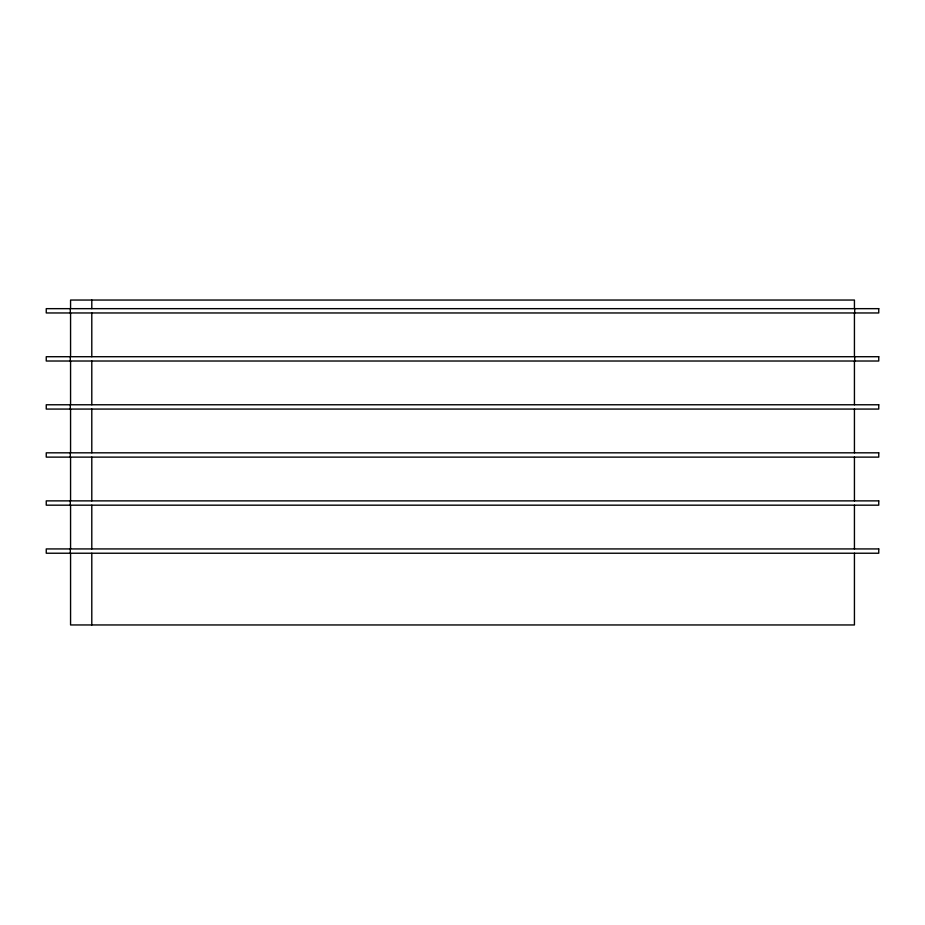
<?xml version="1.0" encoding="UTF-8"?>
<svg xmlns="http://www.w3.org/2000/svg" width="925" height="925" viewBox="0 0 925 925"><rect width="100%" height="100%" fill="white"/><g stroke="black" fill="none" stroke-linecap="round" stroke-linejoin="round"><path stroke-width="1.39" d="M854.7 308.661L854.7 312.962M854.7 356.715L854.7 361.016M854.434 308.661L854.434 300.047L70.566 300.047L70.566 308.661M854.434 312.962L854.434 356.715M854.434 361.016L854.434 404.768M854.434 409.07L854.434 452.822M854.434 457.123L854.434 500.876M854.434 505.177L854.434 548.93M854.434 553.231L854.434 624.953L70.566 624.953L70.566 553.231M91.795 300.047L91.795 308.661M91.795 312.962L91.795 356.715M91.795 361.016L91.795 404.768M91.795 409.07L91.795 452.822M91.795 457.123L91.795 500.876M91.795 505.177L91.795 548.93M91.795 553.231L91.795 624.953M70.566 312.962L70.566 356.715M70.566 361.016L70.566 404.768M70.566 409.07L70.566 452.822M70.566 457.123L70.566 500.876M70.566 505.177L70.566 548.93M70.3 308.661L70.3 312.962M70.3 356.715L70.3 361.016M70.3 404.768L70.3 409.07M70.3 452.822L70.3 457.123M70.3 500.876L70.3 505.177M70.3 548.93L70.3 553.231M878.75 308.661L46.25 308.661L46.25 312.962L878.75 312.962L878.75 308.661M878.75 356.715L46.25 356.715L46.25 361.016L878.75 361.016L878.75 356.715M878.75 404.768L46.25 404.768L46.25 409.07L878.75 409.07L878.75 404.768M878.75 452.822L46.25 452.822L46.25 457.123L878.75 457.123L878.75 452.822M878.75 500.876L46.25 500.876L46.25 505.177L878.75 505.177L878.75 500.876M878.75 548.93L46.25 548.93L46.25 553.231L878.75 553.231L878.75 548.93"/></g></svg>
